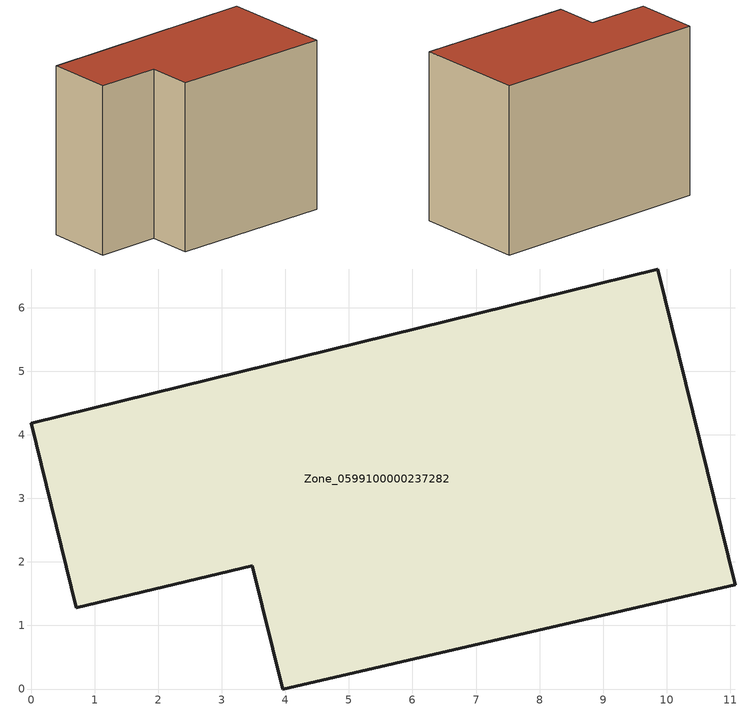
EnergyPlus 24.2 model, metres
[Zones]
Zone_0599100000237282
 floor ground (C_G): 3.48,1.94 0.71,1.28 0,4.18 9.86,6.61 11.08,1.64 3.96,0 z0
 wall outside (C_F): 9.86,6.61 0,4.18 0.71,1.28 3.48,1.94 3.96,0 11.08,1.64 9.86,6.61 z0:7.71
 roof outside (C_R): 3.96,0 11.08,1.64 9.86,6.61 0,4.18 0.71,1.28 3.48,1.94 z7.71
[BUILDING]
Pand.0599100000237282: North Axis=0; Terrain=City; Loads Convergence Tolerance Value=0.04; Temperature Convergence Tolerance Value=0.4; Solar Distribution=FullExterior; Maximum Number of Warmup Days=25; Minimum Number of Warmup Days=1
[Site:Location]
Rotterdam.The.Hague.AP_ZH_NLD Design_Conditions: Latitude=51.96; Longitude=4.45; Time Zone=1; Elevation=-4.5
[SITE:GROUNDTEMPERATURE:BUILDINGSURFACE]
18, 18, 18, 18, 18, 18, 18, 18, 18, 18, 18, 18
[MATERIAL] Thermal Absorptance=0.9; Solar Absorptance=0.7; Visible Absorptance=0.7
Name | Roughness | Thickness | Conductivity | Density | Specific Heat
G.TC.1946 | MediumSmooth | 0.15 | 1 | 540 | 1210
F.TC.1946 | Rough | 0.3 | 0.857143 | 1920 | 840
R.TC.1946 | MediumRough | 0.2 | 0.909091 | 1500 | 1000
[CONSTRUCTION]
C_G: G.TC.1946
C_F: F.TC.1946
C_R: R.TC.1946
[ZONE]
Zone_0599100000237282: Type=1; Multiplier=1; Ceiling Height=Autocalculate; Volume=Autocalculate; Floor Area=autocalculate; Part of Total Floor Area=Yes
[ZONEINFILTRATION:DESIGNFLOWRATE]
Infil_Zone_0599100000237282: Zone or ZoneList or Space or SpaceList=Zone_0599100000237282; Schedule=AlwaysOn; Design Flow Rate Calculation Method=Flow/Area; Flow Rate per Floor Area=0.003; Constant Term Coefficient=1; Temperature Term Coefficient=0; Velocity Term Coefficient=0; Velocity Squared Term Coefficient=0
[HVACTEMPLATE:ZONE:IDEALLOADSAIRSYSTEM]
Zone_0599100000237282: Maximum Heating Supply Air Temperature=50; Minimum Cooling Supply Air Temperature=13; Maximum Heating Supply Air Humidity Ratio=0.0156; Minimum Cooling Supply Air Humidity Ratio=0.0077; Heating Limit=NoLimit; Cooling Limit=NoLimit; Dehumidification Control Type=ConstantSensibleHeatRatio; Cooling Sensible Heat Ratio=0.7; Dehumidification Setpoint=60; Humidification Control Type=None; Humidification Setpoint=30; Outdoor Air Method=None; Outdoor Air Flow Rate per Person=0.00944; Outdoor Air Flow Rate per Zone Floor Area=0; Outdoor Air Flow Rate per Zone=0; Demand Controlled Ventilation Type=None; Outdoor Air Economizer Type=NoEconomizer; Heat Recovery Type=None; Sensible Heat Recovery Effectiveness=0.7; Latent Heat Recovery Effectiveness=0.65
[ZONECONTROL:THERMOSTAT]
ThermostatControl_Zone_0599100000237282: Zone or ZoneList=Zone_0599100000237282; Control Type Schedule=DualSetpointControlType; Control 1=Thermostat_Zone_0599100000237282; Temperature Difference Between Cutout And Setpoint=0
[THERMOSTATSETPOINT:DUALSETPOINT]
Thermostat_Zone_0599100000237282: Heating Setpoint Temperature Schedule=HeatingSetpoint_Zone_0599100000237282; Cooling Setpoint Temperature Schedule=CoolingSetpoint_Zone_0599100000237282
[SCHEDULE:COMPACT]
HeatingSetpoint_Zone_0599100000237282: Through: 12/31, For: AllDays, Until: 24:00, 21
CoolingSetpoint_Zone_0599100000237282: Through: 12/31, For: AllDays, Until: 24:00, 24
DualSetpointControlType: Through: 12/31, For: AllDays, Until: 24:00, 4
AlwaysOn: Through: 12/31, For: AllDays, Until: 24:00, 1
